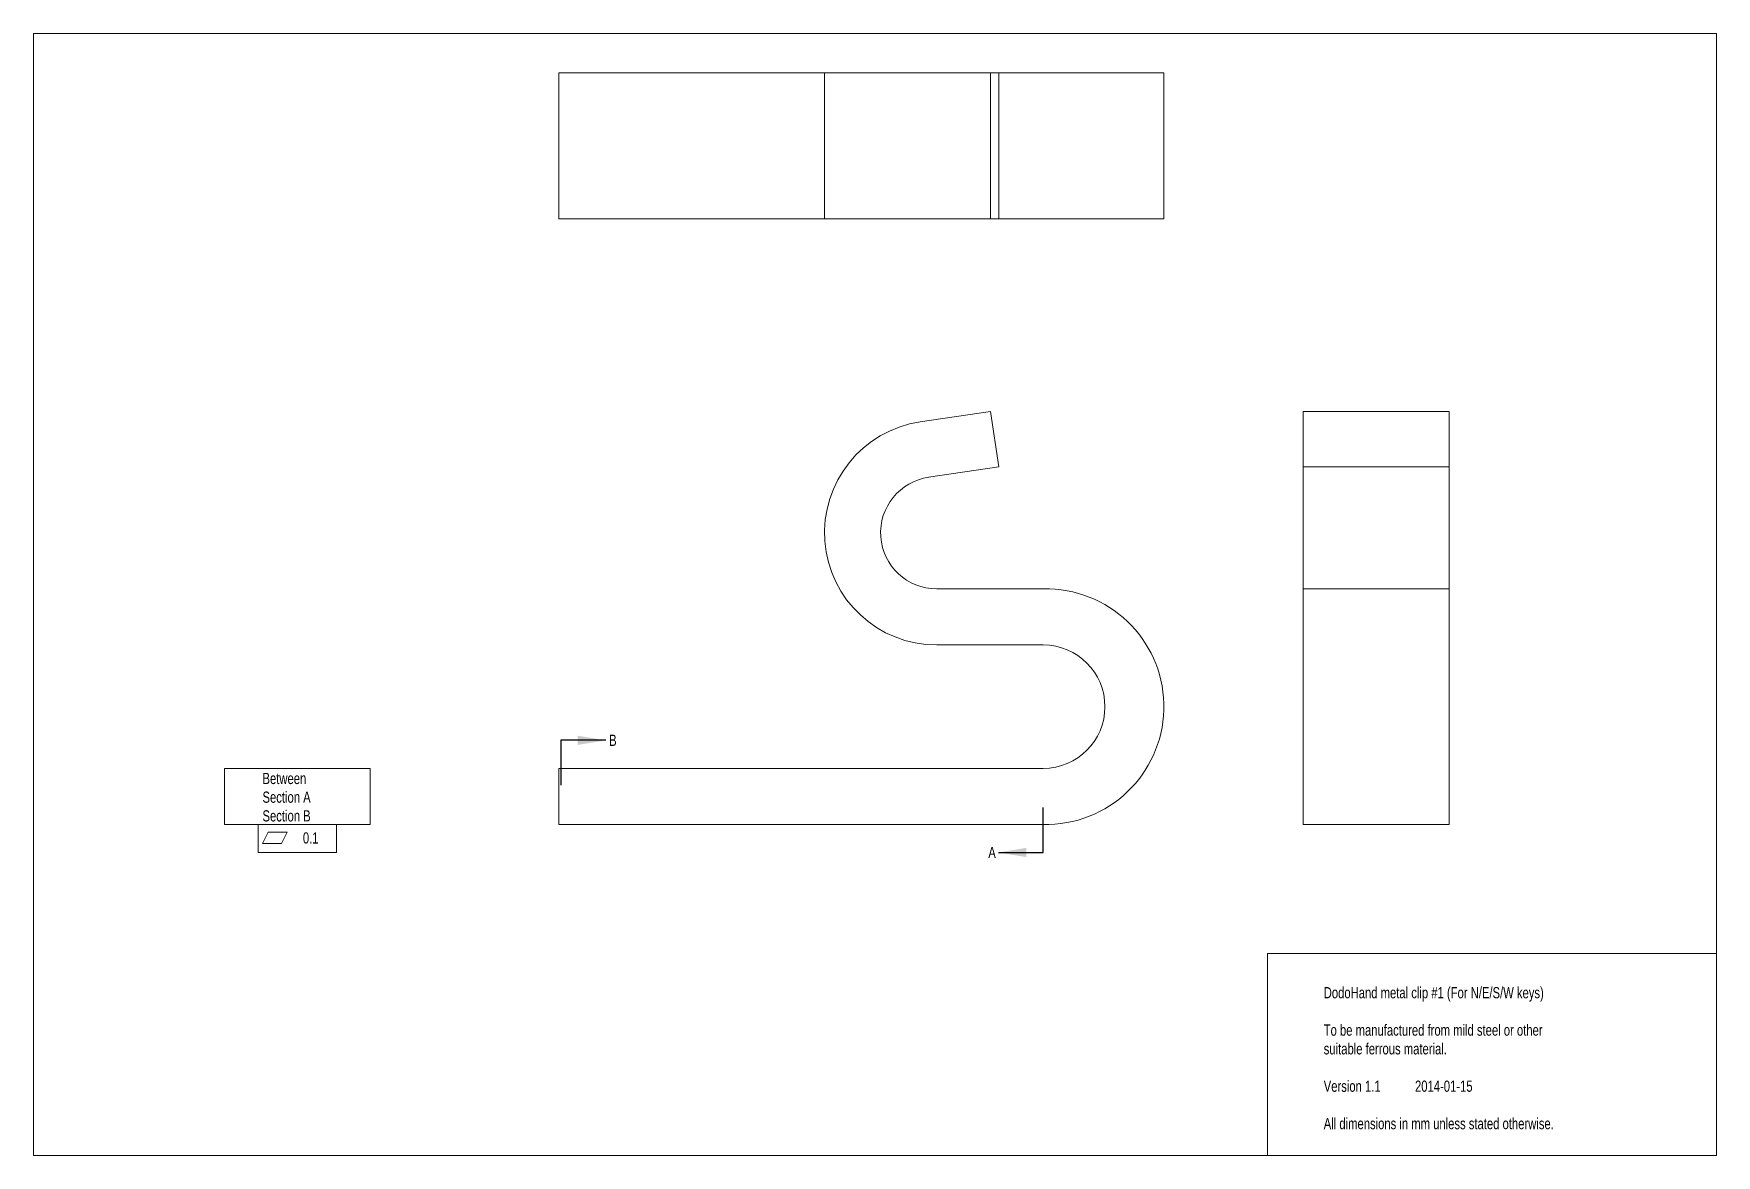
# Model space of a CAD drawing. Header units: millimetres. Extents: x -80 to 70, y -50 to 50.
import ezdxf

# ---------------------------------------------------------------- set-up
doc = ezdxf.new("R2010")
doc.units = ezdxf.units.MM
for name, color, linetype, lineweight in [('dimensions', 7, 'CONTINUOUS', 13), ('part_layer', 5, 'CONTINUOUS', 13), ('TitleBlock', 3, 'CONTINUOUS', 13)]:
    doc.layers.add(name, color=color, linetype=linetype, lineweight=lineweight)
doc.styles.get("Standard").update_dxf_attribs({"font": 'txt', "width": 0.75})
doc.dimstyles.get("Standard").update_dxf_attribs({"dimtxt": 2.5, "dimasz": 2.5, "dimexe": 1.25, "dimexo": 0.625, "dimtad": 1, "dimtxsty": 'Standard', "dimcen": 2.5, "dimadec": 0, "dimazin": 0, "dimtfac": 1, "dimtmove": 0, "dimatfit": 3, "dimfxl": 1, "dimarcsym": 0})

msp = doc.modelspace()

# ---------------------------------------------------------------- linework, layer by layer
at = {"layer": 'dimensions'}
for p, q in [((-62, -20.5), (-62, -20.5)), ((-60, -23), (-60, -20.5)), ((-60, -20.5), (-53, -20.5)), ((-53, -20.5), (-53, -23)), ((-59.6, -22.2), (-59.1, -21.2)), ((-57.9, -22.2), (-59.6, -22.2)), ((-59.6, -22.2), (-59.6, -22.2)), ((-59.1, -21.2), (-57.4, -21.2)), ((-57.4, -21.2), (-57.9, -22.2)), ((-53, -23), (-60, -23))]:
    msp.add_line(p, q, dxfattribs=at)
at = {"layer": 'part_layer'}
for p, q in [((-33.17, 46.5), (-9.5, 46.5)), ((-33.17, 46.5), (-33.17, 33.5)), ((-9.5, 46.5), (5.3, 46.5)), ((-9.5, 33.5), (-9.5, 46.5)), ((6.03, 46.5), (5.3, 46.5)), ((5.3, 33.5), (5.3, 46.5)), ((6.03, 46.5), (20.75, 46.5)), ((6.03, 46.5), (6.03, 33.5)), ((6.03, 33.5), (6.03, 46.5)), ((20.75, 33.5), (20.75, 46.5)), ((-33.17, 33.5), (-9.5, 33.5)), ((-9.5, 33.5), (5.3, 33.5)), ((5.3, 33.5), (20.75, 33.5)), ((-0.96, 15.39), (5.3, 16.32)), ((6.03, 11.37), (5.3, 16.32)), ((46.17, 16.32), (33.17, 16.32)), ((33.17, 16.32), (33.17, 16.32)), ((33.17, 16.32), (33.17, 11.37)), ((46.17, 11.37), (46.17, 16.32)), ((-0.23, 10.45), (6.03, 11.37)), ((33.17, 11.37), (46.17, 11.37)), ((33.17, 11.37), (33.17, 0.5)), ((46.17, 11.37), (46.17, 0.5)), ((0.5, 0.5), (10, 0.5)), ((33.17, 0.5), (46.17, 0.5)), ((33.17, 0.5), (33.17, -20.5)), ((46.17, -20.5), (46.17, 0.5)), ((10, -4.5), (0.5, -4.5)), ((-63, -20.5), (-63, -15.5)), ((-63, -15.5), (-50, -15.5)), ((-50, -15.5), (-50, -20.5)), ((10, -15.5), (-33.17, -15.5)), ((-33.17, -15.5), (-33.17, -20.5)), ((-50, -20.5), (-63, -20.5)), ((-33.17, -20.5), (10.5, -20.5)), ((33.17, -20.5), (46.17, -20.5))]:
    msp.add_line(p, q, dxfattribs=at)
for centre, radius, start, end in [((0.5, 5.5), 10, 98.4164, 270), ((0.5, 5.5), 5, 97.9162, 270), ((10.25, -10), 10.5, 271.3639, 91.3639), ((10, -10), 5.5, 270, 90)]:
    msp.add_arc(centre, radius, start, end, dxfattribs=at)
at = {"layer": 'TitleBlock'}
for p, q in [((-80, 50), (70, 50)), ((-80, -50), (-80, 50)), ((70, 50), (70, -50)), ((70, -20), (70, -50)), ((30, -50), (30, -32)), ((30, -32), (70, -32)), ((70, -50), (-80, -50)), ((70, -50), (20, -50))]:
    msp.add_line(p, q, dxfattribs=at)

# ---------------------------------------------------------------- texts
at = {"layer": 'dimensions', "char_height": 1, "width": 100, "attachment_point": 1}
for s, insert in [('B', (-28.7, -12.5)), ('Between\\PSection A\\PSection B', (-59.6, -15.9)), ('0.1', (-56, -21.2)), ('A', (5.1, -22.5))]:
    msp.add_mtext(s, dxfattribs=dict(at, insert=insert))
at = {"layer": 'TitleBlock', "insert": (35, -35), "char_height": 1, "width": 100, "attachment_point": 1}
msp.add_mtext('DodoHand metal clip #1 (For N/E/S/W keys)\\P\\PTo be manufactured from mild steel or other\\Psuitable ferrous material.\\P\\PVersion 1.1           2014-01-15\\P\\PAll dimensions in mm unless stated otherwise.\\P', dxfattribs=at)

# ---------------------------------------------------------------- leaders
at = {"layer": 'dimensions'}
for points in [[(-29, -13), (-33, -13), (-33, -17)], [(6, -23), (10, -23), (10, -19)]]:
    msp.add_leader(points, dimstyle='Standard', dxfattribs=at)

doc.saveas('drawing.dxf')
